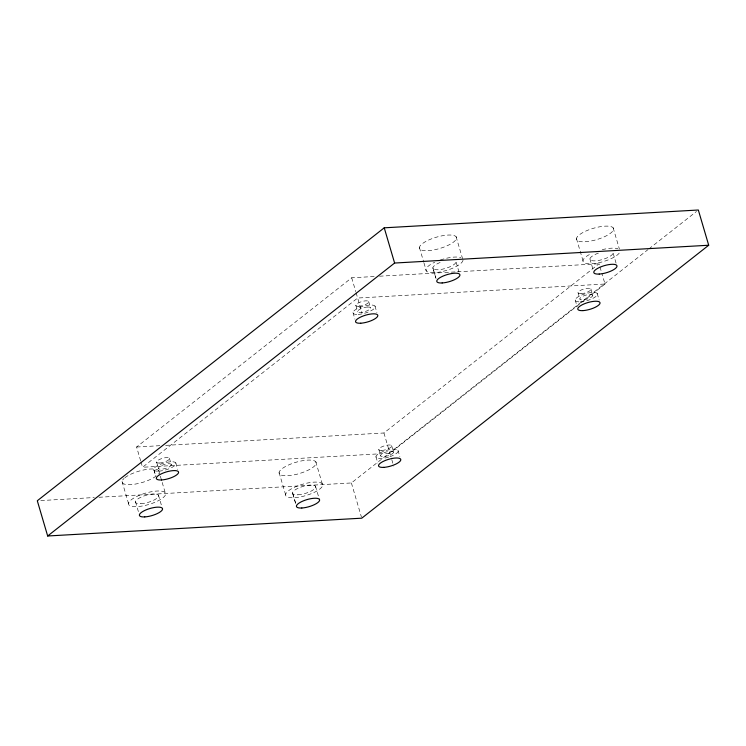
<?xml version="1.0" encoding="UTF-8"?>
<svg xmlns="http://www.w3.org/2000/svg" width="746" height="746" viewBox="0 0 746 746"><rect width="100%" height="100%" fill="white"/><g stroke="black" fill="none" stroke-linecap="round" stroke-linejoin="round"><path stroke-width="0.56" stroke-dasharray="3.73 2.8" d="M140.668 460.869L136.593 447.013L351.692 277.792L374.921 276.468M140.985 461.933L142.551 467.266L357.651 298.036L605.006 284.021L601.863 273.362M165.621 445.371L383.938 432.988L599.047 263.767L599.672 265.893M98.957 497.265L351.394 482.96L647.985 249.621M648.899 248.903L696.503 211.454M605.006 284.021L389.906 453.242L142.551 467.266M379.565 276.207L456.207 271.861M457.363 271.796L599.047 263.767M136.593 447.013L159.812 445.698M40.788 500.566L94.304 497.535M613.137 227.819L619.413 249.099M616.065 263.142L612.83 252.139A12.048 3.683 -16.4 0 1 604.064 259.03A12.048 3.683 -16.4 0 1 590.189 259.813A12.048 3.683 -16.4 0 1 598.945 252.922M599.98 266.965L601.556 272.29M589.909 258.89L593.145 269.903M597.192 293.448L599.141 300.051M576.471 238.627L583.391 262.116M590.851 288.814L592.818 295.5A6.751 2.061 -16.4 0 1 582.859 299.864A6.751 2.061 -16.4 0 1 583.297 296.041A6.751 2.061 -16.4 0 1 592.818 295.5M578.01 292.6L579.987 299.286M575.194 299.939L577.134 306.541M456.095 236.724L462.576 258.731M459.023 272.048L455.778 261.035A12.048 3.683 -16.4 0 1 447.022 267.935A12.048 3.683 -16.4 0 1 433.137 268.719L436.056 278.622M432.857 267.795L436.102 278.808M419.42 247.532L423.756 262.219M423.961 262.946L426.348 271.022M374.968 306.046L376.916 312.649M368.627 301.421L370.594 308.098M351.692 277.792L355.767 291.649M356.084 292.712L362.062 313.012M355.786 305.198L357.763 311.884M397.954 450.192L399.893 456.794M352.97 312.537L354.91 319.139M391.613 445.567L393.58 452.244A6.751 2.061 -16.4 0 1 383.612 456.608A6.751 2.061 -16.4 0 1 384.059 452.785A6.751 2.061 -16.4 0 1 393.58 452.244M383.938 432.988L391.473 458.585M391.79 459.657L393.683 466.073M378.772 449.353L380.74 456.03M375.947 456.683L377.83 463.07M351.394 482.96L361.437 517.081M315.772 461.765L322.692 485.254A19.284 5.893 -16.4 0 1 294.222 497.722A19.284 5.893 -16.4 0 1 295.491 486.802A19.284 5.893 -16.4 0 1 322.692 485.254M315.455 486.084L319.344 499.298M292.814 493.768L296.376 505.872M292.535 492.845L296.423 506.058M279.097 472.582L286.016 496.071M175.73 462.79L177.669 469.393M169.389 458.165L171.356 464.842A6.751 2.061 -16.4 0 1 161.388 469.206A6.751 2.061 -16.4 0 1 161.835 465.383A6.751 2.061 -16.4 0 1 171.356 464.842M156.548 461.951L158.516 468.628M158.721 470.67L160.138 475.444M160.343 476.172L165.64 494.16A19.284 5.893 -16.4 0 1 137.171 506.627A19.284 5.893 -16.4 0 1 138.439 495.698A19.284 5.893 -16.4 0 1 165.64 494.16M153.993 470.166L155.606 475.668M153.723 469.281L155.672 475.883M158.404 494.99L161.649 506.002M135.483 501.75L138.728 512.754M122.046 481.487L128.974 504.977M619.245 253.099A19.284 5.893 -16.4 0 1 590.59 263.814A19.284 5.893 -16.4 0 1 590.795 253.817M602.236 249.668A19.284 5.893 -16.4 0 1 617.94 248.772M124.899 477.71A19.284 5.893 -16.4 0 1 148.379 469.197A19.284 5.893 -16.4 0 1 158.339 473.934M156.315 475.929A19.284 5.893 -16.4 0 1 131.389 484.574A19.284 5.893 -16.4 0 1 124.097 478.382M433.137 268.719A12.048 3.683 -16.4 0 1 441.902 261.827M388.591 457.121A11.572 3.534 -16.4 0 1 376.655 455.349A11.572 3.534 -16.4 0 1 395.483 449.241A11.572 3.534 -16.4 0 1 389.543 456.813M463.014 260.205A19.284 5.893 -16.4 0 1 435.067 272.644A19.284 5.893 -16.4 0 1 434.759 262.228M440.364 259.99A19.284 5.893 -16.4 0 1 460.897 257.678M367.573 306.998L366.025 307.175A6.751 2.061 -16.4 0 0 357.66 311.725A6.751 2.061 -16.4 0 0 367.619 310.606A6.751 2.061 -16.4 0 0 367.573 306.998M585.116 241.76A19.284 5.893 -16.4 0 0 613.585 229.292A19.284 5.893 -16.4 0 0 586.384 230.831A19.284 5.893 -16.4 0 0 585.116 241.76M580.379 301.813A11.572 3.534 -16.4 0 0 597.462 294.334A11.572 3.534 -16.4 0 0 581.134 295.257A11.572 3.534 -16.4 0 0 580.379 301.813M159.579 463.042A6.751 2.061 -16.4 0 0 169.538 458.678A6.751 2.061 -16.4 0 0 160.017 459.219A6.751 2.061 -16.4 0 0 159.579 463.042M140.891 503.709A12.048 3.683 -16.4 0 0 158.684 495.913A12.048 3.683 -16.4 0 0 141.684 496.873A12.048 3.683 -16.4 0 0 140.891 503.709M381.803 450.444A6.751 2.061 -16.4 0 0 391.762 446.08A6.751 2.061 -16.4 0 0 382.241 446.621A6.751 2.061 -16.4 0 0 381.803 450.444M358.817 306.298A6.751 2.061 -16.4 0 0 368.785 301.934A6.751 2.061 -16.4 0 0 359.264 302.475A6.751 2.061 -16.4 0 0 358.817 306.298M158.917 471.155A11.572 3.534 -16.4 0 0 175.991 463.676A11.572 3.534 -16.4 0 0 159.672 464.599A11.572 3.534 -16.4 0 0 158.917 471.155M287.742 475.715A19.284 5.893 -16.4 0 0 316.211 463.238A19.284 5.893 -16.4 0 0 289.01 464.786A19.284 5.893 -16.4 0 0 287.742 475.715M581.041 293.7A6.751 2.061 -16.4 0 0 591.009 289.336A6.751 2.061 -16.4 0 0 581.488 289.877A6.751 2.061 -16.4 0 0 581.041 293.7M358.155 314.411A11.572 3.534 -16.4 0 0 375.238 306.932A11.572 3.534 -16.4 0 0 358.91 307.856A11.572 3.534 -16.4 0 0 358.155 314.411M297.934 494.803A12.048 3.683 -16.4 0 0 315.735 487.007A12.048 3.683 -16.4 0 0 298.726 487.968A12.048 3.683 -16.4 0 0 297.934 494.803M428.064 250.665A19.284 5.893 -16.4 0 0 456.533 238.198A19.284 5.893 -16.4 0 0 429.332 239.736A19.284 5.893 -16.4 0 0 428.064 250.665"/><path stroke-width="1.12" d="M384.237 227.819L37.3 500.762L47.669 535.992L361.763 518.181L708.7 245.238L698.331 210.008L384.237 227.819L394.606 263.04L47.669 535.992M394.606 263.04L708.7 245.238M582.971 310.616A11.572 3.534 -16.4 0 0 600.045 303.137A11.572 3.534 -16.4 0 0 583.726 304.06A11.572 3.534 -16.4 0 0 582.971 310.616M599.197 274.062A12.048 3.683 -16.4 0 0 616.989 266.266A12.048 3.683 -16.4 0 0 599.989 267.227A12.048 3.683 -16.4 0 0 599.197 274.062M144.78 516.913A12.048 3.683 -16.4 0 0 162.572 509.117A12.048 3.683 -16.4 0 0 145.573 510.087A12.048 3.683 -16.4 0 0 144.78 516.913M161.5 479.967A11.572 3.534 -16.4 0 0 178.583 472.479A11.572 3.534 -16.4 0 0 162.264 473.412A11.572 3.534 -16.4 0 0 161.5 479.967M383.724 467.369A11.572 3.534 -16.4 0 0 400.807 459.881A11.572 3.534 -16.4 0 0 384.488 460.814A11.572 3.534 -16.4 0 0 383.724 467.369M360.747 323.214A11.572 3.534 -16.4 0 0 377.821 315.735A11.572 3.534 -16.4 0 0 361.502 316.658A11.572 3.534 -16.4 0 0 360.747 323.214M301.822 508.007A12.048 3.683 -16.4 0 0 319.624 500.221A12.048 3.683 -16.4 0 0 302.615 501.181A12.048 3.683 -16.4 0 0 301.822 508.007M442.154 282.958A12.048 3.683 -16.4 0 0 459.946 275.171A12.048 3.683 -16.4 0 0 442.947 276.132A12.048 3.683 -16.4 0 0 442.154 282.958"/></g></svg>
